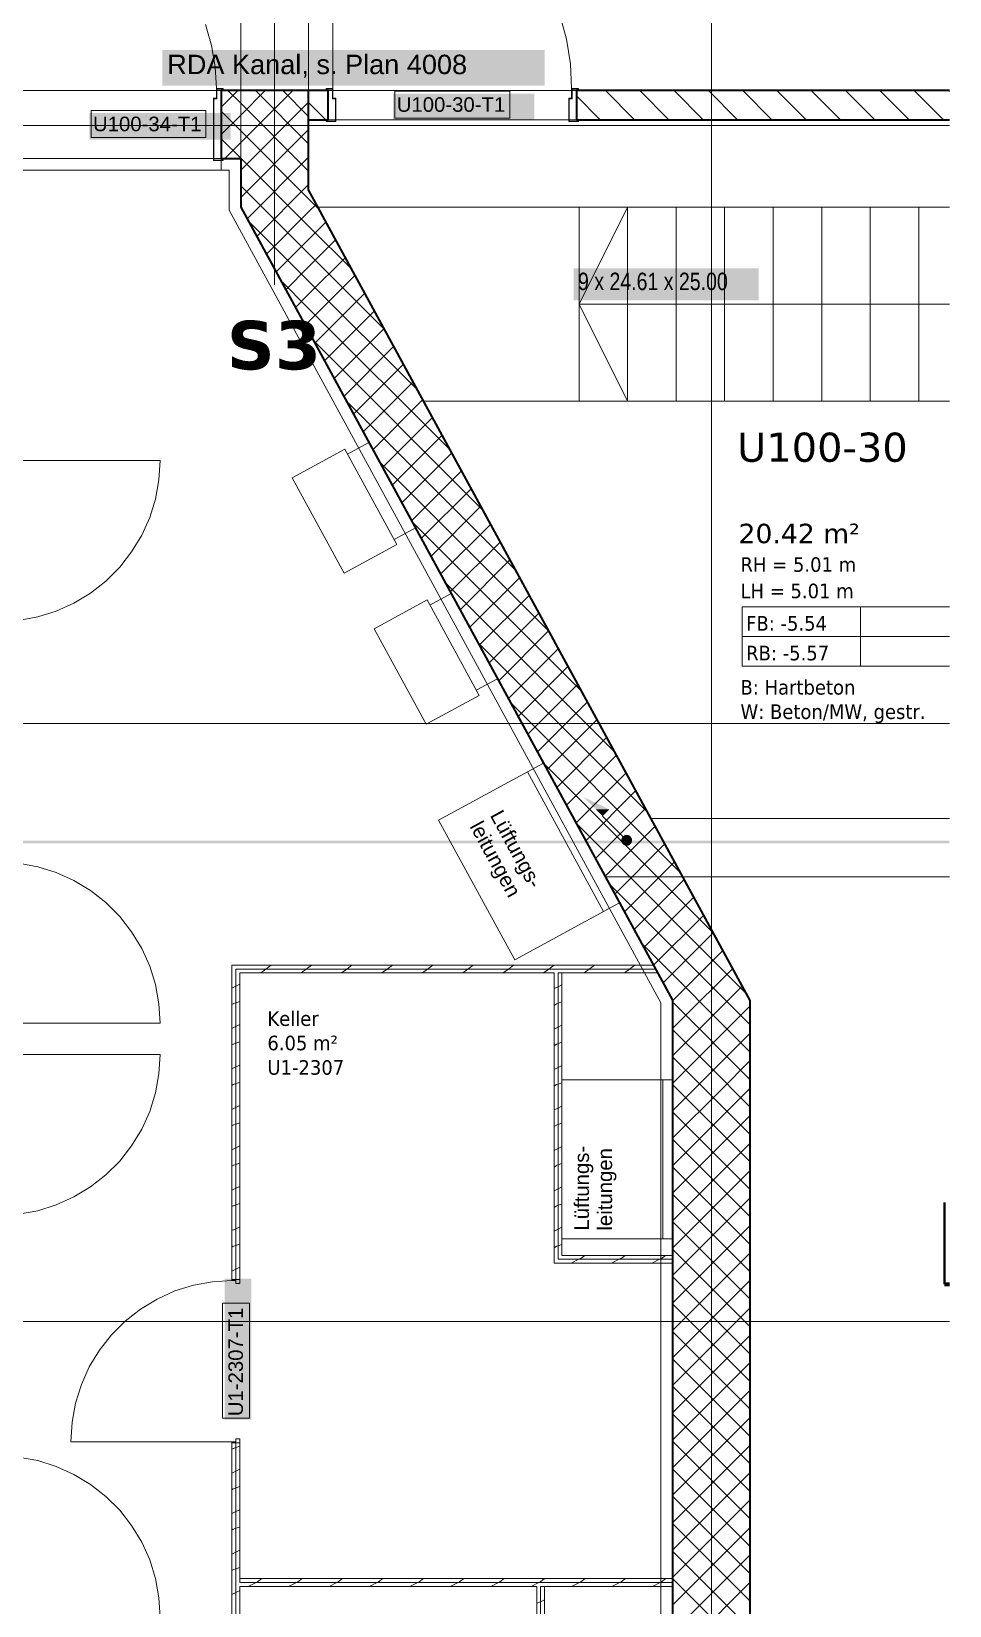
# Model space of a CAD drawing. Extents: x -1067 to 23308, y -6822 to 57810.
# Drawn here: x 104.2 to 198.8, y 23.7 to 185.9 of the extents above; entities that cross this region are included whole.
import ezdxf
from ezdxf.lldxf.tags import DXFTag

# ---------------------------------------------------------------- set-up
doc = ezdxf.new("R2010")
doc.units = 0
doc.layers.get('0').update_dxf_attribs({"lineweight": 13})
for name, color, linetype, lineweight in [('A-____-NOTE-TEXT', 7, 'Continuous', 9), ('A-AREA-____-IDEN', 7, 'Continuous', 5), ('A-DETL-____-HDLN', 7, '_Verdeckte Linien_', 9), ('A-DOOR-____-IDEN', 7, 'Continuous', 5), ('A-DOOR-____-OTLN', 7, 'Continuous', 9), ('A-DOOR-FRAM-MCUT', 7, 'Continuous', 9), ('A-DOOR-OPNG-OTLN', 7, 'Continuous', 9), ('A-FLOR-____-OTLN', 7, 'Continuous', 9), ('A-FLOR-____-OVHD', 7, 'Strichpunkt - Fein', 9), ('A-WALL-____-MCUT', 7, 'Continuous', 35), ('A-WALL-____-PATT', 7, 'Continuous', 35), ('A-WALL-FNSH-MCUT', 7, 'Continuous', 35), ('S-GRID-____-OTLN', 7, 'Continuous', 5), ('S-STRS-____-IDEN', 7, 'Continuous', 9), ('S-STRS-____-OTLN', 7, 'Continuous', 9), ('Text', 7, 'Continuous', 5)]:
    doc.layers.add(name, color=color, linetype=linetype, lineweight=lineweight)
for name, color, linetype, lineweight, true_color in [('A-DETL-____-OTLN', 5, 'Continuous', 9, 0x0000ff), ('EL01_WAN_Leitung_Potentialausgleich', 1, 'fein_strichliert', 13, 0xff0000), ('G-____-____-SYMB', 7, 'Strichpunkt - Weit', 5, 0x008080), ('S-GRID-____-IDEN', 7, 'Continuous', 9, 0x5555aa)]:
    doc.layers.add(name, color=color, linetype=linetype, lineweight=lineweight, true_color=true_color)
doc.styles.get("Standard").update_dxf_attribs({"font": 'arial.ttf'})
tags = doc.linetypes.add('_Rasterlinie_', pattern=[0.375, 0.2, -0.05, 0.075, -0.05]).pattern_tags.tags
tags[10:11] = [DXFTag(74, 4), DXFTag(75, 0), DXFTag(340, '0'), DXFTag(46, 1.0), DXFTag(50, 0.0), DXFTag(44, 0.0), DXFTag(45, 0.0)]
tags[8:9] = [DXFTag(74, 4), DXFTag(75, 0), DXFTag(340, '0'), DXFTag(46, 1.0), DXFTag(50, 0.0), DXFTag(44, 0.0), DXFTag(45, 0.0)]
tags[6:7] = [DXFTag(74, 4), DXFTag(75, 0), DXFTag(340, '0'), DXFTag(46, 1.0), DXFTag(50, 0.0), DXFTag(44, 0.0), DXFTag(45, 0.0)]
tags[4:5] = [DXFTag(74, 4), DXFTag(75, 0), DXFTag(340, '0'), DXFTag(46, 1.0), DXFTag(50, 0.0), DXFTag(44, 0.0), DXFTag(45, 0.0)]
tags = doc.linetypes.add('_Schnittlinie_', pattern=[0.3, 0.15, -0.05, 0.05, -0.05]).pattern_tags.tags
tags[10:11] = [DXFTag(74, 4), DXFTag(75, 0), DXFTag(340, '0'), DXFTag(46, 1.0), DXFTag(50, 0.0), DXFTag(44, 0.0), DXFTag(45, 0.0)]
tags[8:9] = [DXFTag(74, 4), DXFTag(75, 0), DXFTag(340, '0'), DXFTag(46, 1.0), DXFTag(50, 0.0), DXFTag(44, 0.0), DXFTag(45, 0.0)]
tags[6:7] = [DXFTag(74, 4), DXFTag(75, 0), DXFTag(340, '0'), DXFTag(46, 1.0), DXFTag(50, 0.0), DXFTag(44, 0.0), DXFTag(45, 0.0)]
tags[4:5] = [DXFTag(74, 4), DXFTag(75, 0), DXFTag(340, '0'), DXFTag(46, 1.0), DXFTag(50, 0.0), DXFTag(44, 0.0), DXFTag(45, 0.0)]
tags = doc.linetypes.add('_Verdeckte Linien_', pattern=[0.15, 0.1, -0.05]).pattern_tags.tags
tags[6:7] = [DXFTag(74, 4), DXFTag(75, 0), DXFTag(340, '0'), DXFTag(46, 1.0), DXFTag(50, 0.0), DXFTag(44, 0.0), DXFTag(45, 0.0)]
tags[4:5] = [DXFTag(74, 4), DXFTag(75, 0), DXFTag(340, '0'), DXFTag(46, 1.0), DXFTag(50, 0.0), DXFTag(44, 0.0), DXFTag(45, 0.0)]
tags = doc.linetypes.add('fein_strichliert', pattern=[4, 1, -2, 1]).pattern_tags.tags
tags[8:9] = [DXFTag(74, 4), DXFTag(75, 0), DXFTag(340, '0'), DXFTag(46, 0.0), DXFTag(50, 0.0), DXFTag(44, 0.0), DXFTag(45, 0.0)]
tags[6:7] = [DXFTag(74, 4), DXFTag(75, 0), DXFTag(340, '0'), DXFTag(46, 0.0), DXFTag(50, 0.0), DXFTag(44, 0.0), DXFTag(45, 0.0)]
tags[4:5] = [DXFTag(74, 4), DXFTag(75, 0), DXFTag(340, '0'), DXFTag(46, 0.0), DXFTag(50, 0.0), DXFTag(44, 0.0), DXFTag(45, 0.0)]
tags = doc.linetypes.add('Gestrichelt', pattern=[0.1, 0.05, -0.05]).pattern_tags.tags
tags[6:7] = [DXFTag(74, 4), DXFTag(75, 0), DXFTag(340, '0'), DXFTag(46, 1.0), DXFTag(50, 0.0), DXFTag(44, 0.0), DXFTag(45, 0.0)]
tags[4:5] = [DXFTag(74, 4), DXFTag(75, 0), DXFTag(340, '0'), DXFTag(46, 1.0), DXFTag(50, 0.0), DXFTag(44, 0.0), DXFTag(45, 0.0)]
tags = doc.linetypes.add('Grundrissdarstellung Sturz', pattern=[0.25, 0.15, -0.05, 0, -0.05]).pattern_tags.tags
tags[10:11] = [DXFTag(74, 4), DXFTag(75, 0), DXFTag(340, '0'), DXFTag(46, 1.0), DXFTag(50, 0.0), DXFTag(44, 0.0), DXFTag(45, 0.0)]
tags[8:9] = [DXFTag(74, 4), DXFTag(75, 0), DXFTag(340, '0'), DXFTag(46, 1.0), DXFTag(50, 0.0), DXFTag(44, 0.0), DXFTag(45, 0.0)]
tags[6:7] = [DXFTag(74, 4), DXFTag(75, 0), DXFTag(340, '0'), DXFTag(46, 1.0), DXFTag(50, 0.0), DXFTag(44, 0.0), DXFTag(45, 0.0)]
tags[4:5] = [DXFTag(74, 4), DXFTag(75, 0), DXFTag(340, '0'), DXFTag(46, 1.0), DXFTag(50, 0.0), DXFTag(44, 0.0), DXFTag(45, 0.0)]
tags = doc.linetypes.add('Strichpunkt - Fein', pattern=[0.2, 0.1, -0.05, 0, -0.05]).pattern_tags.tags
tags[10:11] = [DXFTag(74, 4), DXFTag(75, 0), DXFTag(340, '0'), DXFTag(46, 1.0), DXFTag(50, 0.0), DXFTag(44, 0.0), DXFTag(45, 0.0)]
tags[8:9] = [DXFTag(74, 4), DXFTag(75, 0), DXFTag(340, '0'), DXFTag(46, 1.0), DXFTag(50, 0.0), DXFTag(44, 0.0), DXFTag(45, 0.0)]
tags[6:7] = [DXFTag(74, 4), DXFTag(75, 0), DXFTag(340, '0'), DXFTag(46, 1.0), DXFTag(50, 0.0), DXFTag(44, 0.0), DXFTag(45, 0.0)]
tags[4:5] = [DXFTag(74, 4), DXFTag(75, 0), DXFTag(340, '0'), DXFTag(46, 1.0), DXFTag(50, 0.0), DXFTag(44, 0.0), DXFTag(45, 0.0)]
tags = doc.linetypes.add('Strichpunkt - Weit', pattern=[0.5, 0.2, -0.15, 0, -0.15]).pattern_tags.tags
tags[10:11] = [DXFTag(74, 4), DXFTag(75, 0), DXFTag(340, '0'), DXFTag(46, 1.0), DXFTag(50, 0.0), DXFTag(44, 0.0), DXFTag(45, 0.0)]
tags[8:9] = [DXFTag(74, 4), DXFTag(75, 0), DXFTag(340, '0'), DXFTag(46, 1.0), DXFTag(50, 0.0), DXFTag(44, 0.0), DXFTag(45, 0.0)]
tags[6:7] = [DXFTag(74, 4), DXFTag(75, 0), DXFTag(340, '0'), DXFTag(46, 1.0), DXFTag(50, 0.0), DXFTag(44, 0.0), DXFTag(45, 0.0)]
tags[4:5] = [DXFTag(74, 4), DXFTag(75, 0), DXFTag(340, '0'), DXFTag(46, 1.0), DXFTag(50, 0.0), DXFTag(44, 0.0), DXFTag(45, 0.0)]

# ---------------------------------------------------------------- blocks, each defined once
blk = doc.blocks.new('Referenz-A0UJ2E68XE', base_point=(-1062.18, -175.86))
at = {"layer": 'A-____-NOTE-TEXT', "color": 7, "linetype": 'Continuous', "lineweight": 5, "ltscale": 0.13, "true_color": 0xffffff}
for points in [[(117.73, 180.3), (157.13, 180.3), (117.73, 183.97)], [(157.13, 180.3), (117.73, 183.97), (157.13, 183.97)]]:
    blk.add_solid(points, dxfattribs=at)
at = {"layer": 'A-AREA-____-IDEN', "color": 0, "linetype": 'Continuous', "ltscale": 0.13}
for p, q in [((177.48, 126.6), (198.84, 126.6)), ((177.48, 120.48), (177.48, 126.6)), ((189.68, 126.6), (189.68, 120.48)), ((177.48, 123.54), (198.84, 123.54)), ((198.84, 120.48), (177.48, 120.48))]:
    blk.add_line(p, q, dxfattribs=at)
at = {"layer": 'A-DETL-____-HDLN', "color": 0, "linetype": '_Verdeckte Linien_', "ltscale": 0.13}
blk.add_line((198.84, 98.78), (163.39, 98.78), dxfattribs=at)
at = {"layer": 'A-DETL-____-OTLN', "color": 0, "linetype": 'Gestrichelt', "ltscale": 0.13}
for p, q in [((136.54, 142.85), (131.09, 139.88)), ((136.54, 142.85), (141.89, 133.01)), ((136.54, 142.85), (141.89, 133.01)), ((136.82, 142.32), (139.02, 143.52)), ((131.09, 139.88), (136.45, 130.05)), ((141.61, 133.54), (143.8, 134.73)), ((141.89, 133.01), (136.45, 130.05)), ((145, 127.3), (139.56, 124.34)), ((145, 127.3), (150.36, 117.47)), ((145, 127.3), (150.36, 117.47)), ((145.29, 126.78), (147.49, 127.97)), ((139.56, 124.34), (144.92, 114.5)), ((150.07, 118), (152.27, 119.19)), ((150.36, 117.47), (144.92, 114.5)), ((157, 110.5), (146.2, 104.61)), ((155.34, 109.59), (163.18, 95.19)), ((146.2, 104.61), (154.05, 90.21)), ((154.05, 90.21), (164.85, 96.1)), ((170.3, 77.88), (158.9, 77.88)), ((169.3, 77.88), (169.3, 61.48)), ((158.9, 61.48), (170.3, 61.48)), ((169.1, 25.68), (169.1, 2.68))]:
    blk.add_line(p, q, dxfattribs=at)
at = {"layer": 'A-DOOR-____-IDEN', "color": 0, "linetype": 'Continuous', "ltscale": 0.13}
for p, q in [((141.68, 179.71), (153.52, 179.71)), ((141.68, 176.93), (141.68, 179.71)), ((153.52, 179.71), (153.52, 176.93)), ((110.38, 177.71), (122.22, 177.71)), ((110.38, 174.93), (110.38, 177.71)), ((122.22, 177.71), (122.22, 174.93)), ((153.52, 176.93), (141.68, 176.93)), ((122.22, 174.93), (110.38, 174.93)), ((123.91, 43.01), (123.91, 54.85)), ((123.91, 54.85), (126.69, 54.85)), ((126.69, 54.85), (126.69, 43.01)), ((126.69, 43.01), (123.91, 43.01))]:
    blk.add_line(p, q, dxfattribs=at)
at = {"layer": 'A-DOOR-____-IDEN', "color": 7, "linetype": 'Continuous', "ltscale": 0.13, "true_color": 0xffffff}
for points in [[(141.51, 176.71), (156.05, 176.71), (141.51, 179.47)], [(156.05, 176.71), (141.51, 179.47), (156.05, 179.47)], [(110.21, 174.71), (124.75, 174.71), (110.21, 177.47)], [(124.75, 174.71), (110.21, 177.47), (124.75, 177.47)], [(124.16, 42.84), (126.91, 42.84), (124.16, 57.37)], [(126.91, 42.84), (124.16, 57.37), (126.91, 57.37)]]:
    blk.add_solid(points, dxfattribs=at)
at = {"layer": 'A-DOOR-____-OTLN', "color": 0, "linetype": 'Grundrissdarstellung Sturz', "ltscale": 0.13}
for p, q in [((125.8, 207.78), (125.8, 179.78)), ((132.8, 207.78), (132.8, 179.78)), ((123.8, 179.78), (102.8, 179.78)), ((160.4, 179.78), (134.8, 179.78)), ((160.4, 176.78), (134.8, 176.78)), ((123.8, 172.78), (102.8, 172.78))]:
    blk.add_line(p, q, dxfattribs=at)
at = {"layer": 'A-DOOR-FRAM-MCUT', "color": 0, "linetype": 'Continuous', "ltscale": 0.13}
for p, q in [((123, 178.98), (123.3, 178.98)), ((123, 172.58), (123, 178.98)), ((123.04, 178.94), (123.04, 172.62)), ((123.34, 178.94), (123.04, 178.94)), ((123.3, 178.98), (123.3, 179.98)), ((123.3, 179.98), (124, 179.98)), ((123.34, 179.94), (123.34, 178.94)), ((123.96, 179.94), (123.34, 179.94)), ((123.96, 179.78), (123.96, 179.94)), ((124, 179.78), (123.96, 179.78)), ((124, 179.98), (124, 179.78)), ((134.6, 179.78), (134.6, 179.98)), ((134.6, 179.98), (135.3, 179.98)), ((134.64, 179.78), (134.6, 179.78)), ((134.64, 179.94), (134.64, 179.78)), ((135.26, 179.94), (134.64, 179.94)), ((135.26, 178.94), (135.26, 179.94)), ((135.56, 178.94), (135.26, 178.94)), ((135.3, 179.98), (135.3, 178.98)), ((135.3, 178.98), (135.6, 178.98)), ((135.56, 176.62), (135.56, 178.94)), ((135.6, 178.98), (135.6, 176.58)), ((159.6, 178.98), (159.9, 178.98)), ((159.6, 176.58), (159.6, 178.98)), ((159.64, 178.94), (159.64, 176.62)), ((159.94, 178.94), (159.64, 178.94)), ((159.9, 178.98), (159.9, 179.98)), ((159.9, 179.98), (160.6, 179.98)), ((159.94, 179.94), (159.94, 178.94)), ((160.56, 179.94), (159.94, 179.94)), ((160.56, 179.78), (160.56, 179.94)), ((160.6, 179.78), (160.56, 179.78)), ((160.6, 179.98), (160.6, 179.78)), ((134.6, 176.78), (134.64, 176.78)), ((134.6, 176.58), (134.6, 176.78)), ((134.64, 176.78), (134.64, 176.62)), ((160.56, 176.78), (160.6, 176.78)), ((160.56, 176.62), (160.56, 176.78)), ((160.6, 176.78), (160.6, 176.58)), ((135.6, 176.58), (134.6, 176.58)), ((134.64, 176.62), (135.56, 176.62)), ((160.6, 176.58), (159.6, 176.58)), ((159.64, 176.62), (160.56, 176.62)), ((124, 172.58), (123, 172.58)), ((123.04, 172.62), (123.96, 172.62)), ((123.96, 172.78), (124, 172.78)), ((123.96, 172.62), (123.96, 172.78)), ((124, 172.78), (124, 172.58)), ((124.9, 57.28), (125.7, 57.28)), ((124.9, 57.18), (124.9, 57.28)), ((125.3, 57.18), (124.9, 57.18)), ((125.3, 56.88), (125.3, 57.18)), ((125.7, 56.88), (125.3, 56.88)), ((125.7, 57.28), (125.7, 56.88)), ((124.9, 40.58), (125.3, 40.58)), ((124.9, 40.48), (124.9, 40.58)), ((125.3, 40.88), (125.7, 40.88)), ((125.3, 40.58), (125.3, 40.88)), ((125.7, 40.88), (125.7, 40.48)), ((125.7, 40.48), (124.9, 40.48))]:
    blk.add_line(p, q, dxfattribs=at)
at = {"layer": 'A-DOOR-OPNG-OTLN', "color": 0, "linetype": 'Continuous', "ltscale": 0.13}
for p, q in [((135.3, 179.98), (135.3, 204.58)), ((122.8, 184.43), (122.18, 186.58)), ((159.37, 185.09), (158.7, 187.58)), ((159.77, 182.55), (159.37, 185.09)), ((123.18, 182.22), (122.8, 184.43)), ((123.3, 179.98), (123.18, 182.22)), ((159.9, 179.98), (159.77, 182.55)), ((100.9, 141.68), (117.5, 141.68)), ((117.38, 139.67), (117.5, 141.68)), ((117.02, 137.7), (117.38, 139.67)), ((116.42, 135.79), (117.02, 137.7)), ((115.6, 133.96), (116.42, 135.79)), ((114.56, 132.25), (115.6, 133.96)), ((113.33, 130.67), (114.56, 132.25)), ((111.91, 129.25), (113.33, 130.67)), ((110.33, 128.01), (111.91, 129.25)), ((106.79, 126.15), (108.62, 126.98)), ((108.62, 126.98), (110.33, 128.01)), ((102.9, 125.2), (104.88, 125.56)), ((104.88, 125.56), (106.79, 126.15)), ((104.88, 99.81), (102.9, 100.17)), ((106.79, 99.22), (104.88, 99.81)), ((108.62, 98.39), (106.79, 99.22)), ((110.33, 97.36), (108.62, 98.39)), ((111.91, 96.12), (110.33, 97.36)), ((113.33, 94.7), (111.91, 96.12)), ((114.56, 93.12), (113.33, 94.7)), ((115.6, 91.41), (114.56, 93.12)), ((116.42, 89.58), (115.6, 91.41)), ((117.02, 87.67), (116.42, 89.58)), ((117.38, 85.69), (117.02, 87.67)), ((117.5, 83.69), (117.38, 85.69)), ((100.9, 83.69), (117.5, 83.69)), ((100.9, 80.49), (117.5, 80.49)), ((117.38, 78.49), (117.5, 80.49)), ((117.02, 76.52), (117.38, 78.49)), ((116.42, 74.61), (117.02, 76.52)), ((115.6, 72.78), (116.42, 74.61)), ((114.56, 71.06), (115.6, 72.78)), ((113.33, 69.49), (114.56, 71.06)), ((111.91, 68.07), (113.33, 69.49)), ((108.62, 65.8), (110.33, 66.83)), ((110.33, 66.83), (111.91, 68.07)), ((104.88, 64.38), (106.79, 64.97)), ((106.79, 64.97), (108.62, 65.8)), ((102.9, 64.01), (104.88, 64.38)), ((122.9, 57.06), (120.93, 56.7)), ((124.9, 57.18), (122.9, 57.06)), ((117.19, 55.28), (115.47, 54.25)), ((119.02, 56.11), (117.19, 55.28)), ((120.93, 56.7), (119.02, 56.11)), ((115.47, 54.25), (113.9, 53.01)), ((113.9, 53.01), (112.48, 51.59)), ((112.48, 51.59), (111.24, 50.01)), ((111.24, 50.01), (110.2, 48.3)), ((110.2, 48.3), (109.38, 46.47)), ((109.38, 46.47), (108.79, 44.56)), ((108.79, 44.56), (108.42, 42.59)), ((108.42, 42.59), (108.3, 40.58)), ((124.9, 40.58), (108.3, 40.58)), ((104.88, 38.63), (102.9, 38.99)), ((106.79, 38.03), (104.88, 38.63)), ((108.62, 37.21), (106.79, 38.03)), ((110.33, 36.17), (108.62, 37.21)), ((111.91, 34.94), (110.33, 36.17)), ((113.33, 33.52), (111.91, 34.94)), ((114.56, 31.94), (113.33, 33.52)), ((115.6, 30.23), (114.56, 31.94)), ((116.42, 28.4), (115.6, 30.23)), ((117.02, 26.48), (116.42, 28.4)), ((117.38, 24.51), (117.02, 26.48)), ((117.5, 22.51), (117.38, 24.51))]:
    blk.add_line(p, q, dxfattribs=at)
at = {"layer": 'A-FLOR-____-OTLN', "color": 0, "linetype": 'Continuous', "ltscale": 0.13}
for p, q in [((103.3, 179.78), (123.3, 179.78)), ((123.34, 179.78), (123.8, 179.78)), ((134.8, 179.78), (135.26, 179.78)), ((135.3, 179.78), (159.9, 179.78)), ((159.94, 179.78), (160.4, 179.78)), ((135.56, 176.78), (134.8, 176.78)), ((159.6, 176.78), (135.6, 176.78)), ((160.4, 176.78), (159.64, 176.78)), ((123, 172.78), (103.6, 172.78)), ((123.8, 172.78), (123.04, 172.78)), ((133.77, 167.78), (198.84, 167.78)), ((198.84, 104.78), (168.09, 104.78))]:
    blk.add_line(p, q, dxfattribs=at)
at = {"layer": 'A-FLOR-____-OVHD', "color": 0, "linetype": 'Strichpunkt - Fein', "ltscale": 0.13}
for p, q in [((123.8, 171.58), (123.8, 172.78)), ((42.2, 171.58), (124.6, 171.58)), ((124.6, 171.58), (124.6, 167.47)), ((124.6, 167.47), (169.1, 85.78)), ((169.1, 85.78), (169.1, -172.39))]:
    blk.add_line(p, q, dxfattribs=at)
at = {"layer": 'A-WALL-____-MCUT', "color": 0, "linetype": 'Continuous', "ltscale": 0.35}
for p, q in [((123.8, 179.78), (123.8, 172.78)), ((134.8, 179.78), (123.8, 179.78)), ((132.8, 169.56), (132.8, 179.78)), ((134.8, 176.78), (134.8, 179.78)), ((198.84, 179.78), (160.4, 179.78)), ((160.4, 179.78), (160.4, 176.78)), ((132.8, 176.78), (134.8, 176.78)), ((160.4, 176.78), (198.84, 176.78)), ((123.8, 172.78), (125.8, 172.78)), ((125.8, 172.78), (125.8, 167.78)), ((178.3, 86.03), (132.8, 169.56)), ((125.8, 167.78), (170.3, 86.08)), ((170.3, 86.08), (170.3, 26.08)), ((178.3, -172.39), (178.3, 86.03)), ((170.3, 26.08), (170.3, -48.33))]:
    blk.add_line(p, q, dxfattribs=at)
at = {"layer": 'A-WALL-____-MCUT', "color": 0, "linetype": 'Continuous', "lineweight": 9, "ltscale": 0.13}
for p, q in [((125.8, 172.78), (125.8, 179.78)), ((125.3, 57.28), (125.3, 89.28)), ((168.56, 89.28), (125.3, 89.28)), ((158.9, 88.88), (158.5, 88.88)), ((158.5, 88.88), (158.5, 59.38)), ((170.3, 59.38), (158.5, 59.38)), ((125.3, -5.13), (125.3, 40.48)), ((125.7, 26.48), (125.7, 26.08)), ((170.3, 26.08), (125.7, 26.08)), ((157.1, 25.68), (156.7, 25.68)), ((156.7, 25.68), (156.7, 1.33))]:
    blk.add_line(p, q, dxfattribs=at)
at = {"layer": 'A-WALL-____-PATT', "color": 0, "linetype": 'Continuous', "lineweight": 9, "ltscale": 0.13}
for p, q in [((123.8, 178.07), (125.51, 179.78)), ((125.8, 178.47), (124.49, 179.78)), ((125.8, 177.24), (128.33, 179.78)), ((125.8, 174.42), (131.16, 179.78)), ((125.8, 171.59), (132.8, 178.59)), ((132.8, 171.47), (125.8, 178.47)), ((132.8, 174.3), (127.32, 179.78)), ((132.8, 177.12), (130.15, 179.78)), ((132.8, 178.54), (134.57, 176.78)), ((160.4, 179.22), (162.85, 176.78)), ((163.39, 179.78), (166.39, 176.78)), ((166.92, 179.78), (169.92, 176.78)), ((170.46, 179.78), (173.46, 176.78)), ((173.99, 179.78), (176.99, 176.78)), ((177.53, 179.78), (180.53, 176.78)), ((181.06, 179.78), (184.06, 176.78)), ((184.6, 179.78), (187.6, 176.78)), ((188.13, 179.78), (191.13, 176.78)), ((191.67, 179.78), (194.67, 176.78)), ((195.21, 179.78), (198.21, 176.78)), ((198.74, 179.78), (198.84, 179.67)), ((125.8, 175.64), (123.8, 177.64)), ((123.8, 175.24), (125.8, 177.24)), ((125.8, 168.76), (132.8, 175.76)), ((132.8, 168.64), (125.8, 175.64)), ((125.8, 172.81), (123.8, 174.81)), ((124.16, 172.78), (125.8, 174.42)), ((132.8, 165.81), (125.8, 172.81)), ((126.45, 166.58), (132.8, 172.93)), ((132.8, 162.98), (125.8, 169.98)), ((127.45, 164.75), (132.8, 170.1)), ((128.45, 162.92), (132.8, 167.27)), ((133.9, 167.54), (132.8, 168.64)), ((132.8, 167.27), (133.61, 168.08)), ((132.8, 160.15), (126.55, 166.41)), ((132.8, 164.45), (134.61, 166.25)), ((137.29, 161.33), (132.8, 165.81)), ((129.45, 161.09), (132.8, 164.45)), ((132.8, 161.62), (135.6, 164.42)), ((140.67, 155.11), (132.8, 162.98)), ((132.8, 158.79), (136.6, 162.59)), ((130.44, 159.26), (132.8, 161.62)), ((132.8, 155.96), (137.6, 160.76)), ((132.8, 157.33), (129.93, 160.2)), ((144.06, 148.9), (132.8, 160.15)), ((133.44, 153.76), (138.6, 158.92)), ((131.44, 157.43), (132.8, 158.79)), ((147.44, 142.69), (132.8, 157.33)), ((132.44, 155.6), (132.8, 155.96)), ((134.43, 151.93), (139.59, 157.09)), ((135.43, 150.1), (140.59, 155.26)), ((150.82, 136.48), (133.32, 153.98)), ((136.43, 148.27), (141.59, 153.43)), ((137.43, 146.44), (142.59, 151.6)), ((138.42, 144.61), (143.58, 149.77)), ((154.21, 130.26), (136.7, 147.77)), ((139.42, 142.78), (144.58, 147.94)), ((140.42, 140.95), (145.58, 146.11)), ((141.41, 139.12), (146.57, 144.28)), ((157.59, 124.05), (140.08, 141.56)), ((142.41, 137.29), (147.57, 142.45)), ((143.41, 135.45), (148.57, 140.61)), ((144.41, 133.62), (149.57, 138.78)), ((145.4, 131.79), (150.56, 136.95)), ((160.98, 117.84), (143.47, 135.35)), ((146.4, 129.96), (151.56, 135.12)), ((147.4, 128.13), (152.56, 133.29)), ((148.4, 126.3), (153.56, 131.46)), ((164.36, 111.63), (146.85, 129.13)), ((149.39, 124.47), (154.55, 129.63)), ((150.39, 122.64), (155.55, 127.8)), ((151.39, 120.81), (156.55, 125.97)), ((152.39, 118.98), (157.55, 124.14)), ((167.75, 105.41), (150.24, 122.92)), ((153.38, 117.14), (158.54, 122.3)), ((154.38, 115.31), (159.54, 120.47)), ((155.38, 113.48), (160.54, 118.64)), ((156.38, 111.65), (161.54, 116.81)), ((171.13, 99.2), (153.62, 116.71)), ((157.37, 109.82), (162.53, 114.98)), ((158.37, 107.99), (163.53, 113.15)), ((174.51, 92.99), (157.01, 110.5)), ((159.37, 106.16), (164.53, 111.32)), ((160.37, 104.33), (165.53, 109.49)), ((161.36, 102.5), (166.52, 107.66)), ((162.36, 100.67), (167.52, 105.83)), ((177.9, 86.77), (160.39, 104.28)), ((163.36, 98.83), (168.52, 103.99)), ((164.36, 97), (169.52, 102.16)), ((165.35, 95.17), (170.51, 100.33)), ((178.3, 83.54), (163.77, 98.07)), ((166.35, 93.34), (171.51, 98.5)), ((167.35, 91.51), (172.51, 96.67)), ((168.34, 89.68), (173.51, 94.84)), ((169.34, 87.85), (174.5, 93.01)), ((178.3, 80.71), (167.16, 91.86)), ((170.34, 86.02), (175.5, 91.18)), ((128.4, 89.28), (127.87, 88.88)), ((128.93, 89.68), (128.4, 89.28)), ((132.56, 89.28), (132.03, 88.88)), ((133.1, 89.68), (132.56, 89.28)), ((136.73, 89.28), (136.2, 88.88)), ((137.26, 89.68), (136.73, 89.28)), ((140.89, 89.28), (140.36, 88.88)), ((141.43, 89.68), (140.89, 89.28)), ((145.06, 89.28), (144.53, 88.88)), ((145.59, 89.68), (145.06, 89.28)), ((149.22, 89.28), (148.69, 88.88)), ((149.76, 89.68), (149.22, 89.28)), ((153.39, 89.28), (152.86, 88.88)), ((153.92, 89.68), (153.39, 89.28)), ((157.55, 89.28), (157.02, 88.88)), ((158.09, 89.68), (157.55, 89.28)), ((161.72, 89.28), (161.19, 88.88)), ((162.25, 89.68), (161.72, 89.28)), ((165.88, 89.28), (165.35, 88.88)), ((166.42, 89.68), (165.88, 89.28)), ((171.34, 84.19), (176.5, 89.35)), ((125.7, 87.72), (125.3, 87.52)), ((158.9, 87.66), (158.5, 87.46)), ((125.3, 87.52), (124.9, 87.32)), ((158.5, 87.46), (158.1, 87.26)), ((170.3, 85.98), (170.34, 86.02)), ((172.33, 82.36), (177.49, 87.52)), ((125.01, 85.7), (124.9, 85.62)), ((125.3, 85.8), (125.05, 85.72)), ((125.7, 85.93), (125.3, 85.8)), ((158.34, 85.7), (158.1, 85.53)), ((158.5, 85.76), (158.37, 85.72)), ((158.9, 85.89), (158.5, 85.76)), ((170.54, 85.65), (170.3, 85.88)), ((178.3, 77.88), (170.54, 85.65)), ((173.33, 80.52), (178.3, 85.5)), ((125.3, 83.35), (124.9, 83.15)), ((125.7, 83.55), (125.3, 83.35)), ((158.5, 83.29), (158.1, 83.09)), ((158.9, 83.49), (158.5, 83.29)), ((170.3, 83.15), (171.34, 84.19)), ((173.93, 79.43), (170.3, 83.06)), ((125.01, 81.54), (124.9, 81.46)), ((125.3, 81.63), (125.05, 81.55)), ((125.7, 81.77), (125.3, 81.63)), ((158.34, 81.54), (158.1, 81.37)), ((158.5, 81.6), (158.37, 81.55)), ((158.9, 81.73), (158.5, 81.6)), ((170.3, 80.32), (172.33, 82.36)), ((174.33, 78.69), (178.3, 82.67)), ((170.3, 77.5), (173.33, 80.52)), ((177.31, 73.22), (170.3, 80.23)), ((175.33, 76.86), (178.3, 79.84)), ((125.3, 79.19), (124.9, 78.99)), ((125.7, 79.39), (125.3, 79.19)), ((158.5, 79.13), (158.1, 78.93)), ((158.9, 79.33), (158.5, 79.13)), ((170.3, 74.67), (174.33, 78.69)), ((178.3, 75.06), (173.93, 79.43)), ((125.01, 77.37), (124.9, 77.29)), ((125.3, 77.47), (125.05, 77.39)), ((125.7, 77.6), (125.3, 77.47)), ((158.34, 77.38), (158.1, 77.2)), ((158.5, 77.43), (158.37, 77.39)), ((158.9, 77.56), (158.5, 77.43)), ((178.3, 69.4), (170.3, 77.4)), ((170.3, 71.84), (175.33, 76.86)), ((176.32, 75.03), (178.3, 77.01)), ((125.3, 75.02), (124.9, 74.82)), ((125.7, 75.22), (125.3, 75.02)), ((158.5, 74.96), (158.1, 74.76)), ((158.9, 75.16), (158.5, 74.96)), ((170.3, 69.01), (176.32, 75.03)), ((125.01, 73.21), (124.9, 73.13)), ((125.3, 73.31), (125.05, 73.22)), ((125.7, 73.44), (125.3, 73.31)), ((158.34, 73.21), (158.1, 73.04)), ((158.5, 73.27), (158.37, 73.22)), ((158.9, 73.4), (158.5, 73.27)), ((178.3, 66.57), (170.3, 74.57)), ((170.3, 66.18), (177.32, 73.2)), ((178.3, 72.23), (177.31, 73.22)), ((177.32, 73.2), (178.3, 74.18)), ((178.3, 63.74), (170.3, 71.74)), ((170.3, 63.35), (178.3, 71.35)), ((125.3, 70.86), (124.9, 70.66)), ((125.7, 71.06), (125.3, 70.86)), ((158.5, 70.8), (158.1, 70.6)), ((158.9, 71), (158.5, 70.8)), ((125.01, 69.04), (124.9, 68.96)), ((125.3, 69.14), (125.05, 69.06)), ((125.7, 69.27), (125.3, 69.14)), ((158.34, 69.05), (158.1, 68.87)), ((158.5, 69.1), (158.37, 69.06)), ((158.9, 69.23), (158.5, 69.1)), ((178.3, 60.91), (170.3, 68.91)), ((170.3, 60.52), (178.3, 68.52)), ((125.3, 66.69), (124.9, 66.49)), ((125.7, 66.89), (125.3, 66.69)), ((158.5, 66.64), (158.1, 66.44)), ((158.9, 66.84), (158.5, 66.64)), ((125.02, 64.88), (124.9, 64.8)), ((125.3, 64.98), (125.05, 64.89)), ((125.7, 65.11), (125.3, 64.98)), ((158.34, 64.88), (158.1, 64.71)), ((158.5, 64.94), (158.37, 64.89)), ((158.9, 65.07), (158.5, 64.94)), ((178.3, 58.09), (170.3, 66.09)), ((170.3, 57.7), (178.3, 65.7)), ((178.3, 55.26), (170.3, 63.26)), ((125.3, 62.53), (124.9, 62.33)), ((125.7, 62.73), (125.3, 62.53)), ((158.5, 62.47), (158.1, 62.27)), ((158.9, 62.67), (158.5, 62.47)), ((170.3, 54.87), (178.3, 62.87)), ((125.02, 60.72), (124.9, 60.63)), ((125.3, 60.81), (125.05, 60.73)), ((125.7, 60.94), (125.3, 60.81)), ((158.34, 60.72), (158.1, 60.54)), ((158.5, 60.77), (158.37, 60.73)), ((158.9, 60.91), (158.5, 60.77)), ((178.3, 52.43), (170.3, 60.43)), ((170.3, 52.04), (178.3, 60.04)), ((125.7, 58.56), (125.3, 58.36)), ((160.64, 59.38), (159.84, 58.98)), ((160.91, 59.51), (160.64, 59.38)), ((161.25, 59.78), (160.84, 59.47)), ((164.81, 59.38), (164.01, 58.98)), ((165.08, 59.51), (164.81, 59.38)), ((165.41, 59.78), (165, 59.47)), ((168.97, 59.38), (168.17, 58.98)), ((169.24, 59.51), (168.97, 59.38)), ((169.58, 59.78), (169.17, 59.47)), ((125.3, 58.36), (124.9, 58.16)), ((178.3, 49.6), (170.3, 57.6)), ((170.3, 49.21), (178.3, 57.21)), ((178.3, 46.77), (170.3, 54.77)), ((170.3, 46.38), (178.3, 54.38)), ((178.3, 43.94), (170.3, 51.94)), ((170.3, 43.55), (178.3, 51.55)), ((178.3, 41.11), (170.3, 49.11)), ((170.3, 40.73), (178.3, 48.73)), ((178.3, 38.29), (170.3, 46.29)), ((170.3, 37.9), (178.3, 45.9)), ((178.3, 35.46), (170.3, 43.46)), ((170.3, 35.07), (178.3, 43.07)), ((178.3, 32.63), (170.3, 40.63)), ((125.02, 39.89), (124.9, 39.81)), ((125.3, 39.99), (125.05, 39.9)), ((125.7, 40.12), (125.3, 39.99)), ((170.3, 32.24), (178.3, 40.24)), ((125.3, 37.54), (124.9, 37.34)), ((125.7, 37.74), (125.3, 37.54)), ((178.3, 29.8), (170.3, 37.8)), ((170.3, 29.41), (178.3, 37.41)), ((125.02, 35.73), (124.9, 35.64)), ((125.3, 35.82), (125.05, 35.74)), ((125.7, 35.96), (125.3, 35.82)), ((178.3, 26.97), (170.3, 34.97)), ((170.3, 26.58), (178.3, 34.58)), ((125.3, 33.38), (124.9, 33.18)), ((125.7, 33.58), (125.3, 33.38)), ((125.02, 31.56), (124.9, 31.48)), ((125.3, 31.66), (125.06, 31.58)), ((125.7, 31.79), (125.3, 31.66)), ((178.3, 24.14), (170.3, 32.14)), ((170.3, 23.75), (178.3, 31.75)), ((125.3, 29.21), (124.9, 29.01)), ((125.7, 29.41), (125.3, 29.21)), ((178.3, 21.32), (170.3, 29.32)), ((125.7, 27.63), (125.3, 27.49)), ((170.3, 20.93), (178.3, 28.93)), ((125.02, 27.4), (124.9, 27.31)), ((125.3, 27.49), (125.06, 27.41)), ((127.38, 26.08), (126.58, 25.68)), ((127.59, 26.19), (127.38, 26.08)), ((127.97, 26.48), (127.52, 26.15)), ((131.54, 26.08), (130.74, 25.68)), ((131.76, 26.19), (131.54, 26.08)), ((132.13, 26.48), (131.68, 26.15)), ((135.71, 26.08), (134.91, 25.68)), ((135.92, 26.19), (135.71, 26.08)), ((136.3, 26.48), (135.85, 26.15)), ((139.87, 26.08), (139.07, 25.68)), ((140.09, 26.19), (139.87, 26.08)), ((140.46, 26.48), (140.01, 26.15)), ((144.04, 26.08), (143.24, 25.68)), ((144.25, 26.19), (144.04, 26.08)), ((144.63, 26.48), (144.18, 26.15)), ((148.2, 26.08), (147.4, 25.68)), ((148.42, 26.19), (148.2, 26.08)), ((148.79, 26.48), (148.35, 26.15)), ((152.37, 26.08), (151.57, 25.68)), ((152.58, 26.19), (152.37, 26.08)), ((152.96, 26.48), (152.51, 26.15)), ((156.53, 26.08), (155.73, 25.68)), ((156.75, 26.19), (156.53, 26.08)), ((157.12, 26.48), (156.68, 26.15)), ((160.7, 26.08), (159.9, 25.68)), ((160.91, 26.19), (160.7, 26.08)), ((161.29, 26.48), (160.84, 26.15)), ((164.86, 26.08), (164.06, 25.68)), ((165.08, 26.19), (164.86, 26.08)), ((165.45, 26.48), (165.01, 26.15)), ((169.03, 26.08), (168.23, 25.68)), ((169.24, 26.19), (169.03, 26.08)), ((169.62, 26.48), (169.17, 26.15)), ((178.3, 18.49), (170.3, 26.49)), ((170.3, 18.1), (178.3, 26.1)), ((125.3, 25.05), (124.9, 24.85)), ((125.7, 25.25), (125.3, 25.05)), ((156.7, 24.08), (156.3, 23.94)), ((156.71, 24.08), (156.7, 24.08)), ((157.1, 24.29), (156.75, 24.11))]:
    blk.add_line(p, q, dxfattribs=at)
at = {"layer": 'A-WALL-FNSH-MCUT', "color": 0, "linetype": 'Continuous', "lineweight": 9, "ltscale": 0.13}
for p, q in [((124.9, 89.68), (124.9, 57.28)), ((168.34, 89.68), (124.9, 89.68)), ((125.7, 57.28), (125.7, 88.88)), ((125.7, 88.88), (158.1, 88.88)), ((158.1, 88.88), (158.1, 58.98)), ((158.9, 88.88), (168.78, 88.88)), ((158.9, 59.78), (158.9, 88.88)), ((158.1, 58.98), (170.3, 58.98)), ((170.3, 59.78), (158.9, 59.78)), ((124.9, 57.28), (125.7, 57.28)), ((124.9, 40.48), (124.9, -5.13)), ((125.7, 40.48), (124.9, 40.48)), ((125.7, 26.48), (125.7, 40.48)), ((170.3, 26.48), (125.7, 26.48)), ((125.7, -5.13), (125.7, 25.68)), ((125.7, 25.68), (156.3, 25.68)), ((156.3, 25.68), (156.3, 0.93)), ((157.1, 25.68), (170.3, 25.68)), ((157.1, 1.73), (157.1, 25.68))]:
    blk.add_line(p, q, dxfattribs=at)
at = {"layer": 'G-____-____-SYMB', "color": 0, "linetype": 'Continuous', "lineweight": 40, "ltscale": 0.4}
blk.add_line((198.31, 65.24), (198.31, 56.82), dxfattribs=at)
at = {"layer": 'G-____-____-SYMB', "color": 0, "linetype": '_Schnittlinie_', "lineweight": 70, "ltscale": 0.7}
blk.add_line((198.31, 56.82), (198.84, 56.82), dxfattribs=at)
at = {"layer": 'S-GRID-____-OTLN', "color": 0, "linetype": '_Rasterlinie_', "ltscale": 0.13}
for p, q in [((129.3, 560.56), (129.3, 159.77)), ((174.3, -172.39), (174.3, 546.38)), ((-101.1, 176.18), (198.84, 176.18)), ((-117.1, 114.58), (198.84, 114.58)), ((-117.1, 52.98), (198.84, 52.98))]:
    blk.add_line(p, q, dxfattribs=at)
at = {"layer": 'S-STRS-____-IDEN', "color": 7, "linetype": 'Continuous', "lineweight": 5, "ltscale": 0.13, "true_color": 0xffffff}
for points in [[(179.16, 158.16), (160.11, 158.16), (179.16, 161.47)], [(160.11, 158.16), (179.16, 161.47), (160.11, 161.47)], [(179.16, 161.47), (160.11, 161.47), (160.11, 161.47)], [(179.16, 158.16), (179.16, 158.16), (160.11, 158.16)]]:
    blk.add_solid(points, dxfattribs=at)
at = {"layer": 'S-STRS-____-OTLN', "color": 0, "linetype": 'Continuous', "ltscale": 0.13}
for p, q in [((160.67, 167.78), (133.77, 167.78)), ((160.67, 147.78), (160.67, 167.78)), ((160.67, 157.78), (165.67, 167.78)), ((165.67, 147.78), (165.67, 167.78)), ((170.67, 147.78), (170.67, 167.78)), ((175.67, 147.78), (175.67, 167.78)), ((180.67, 147.78), (180.67, 167.78)), ((185.67, 147.78), (185.67, 167.78)), ((190.67, 147.78), (190.67, 167.78)), ((195.67, 147.78), (195.67, 167.78)), ((165.67, 157.78), (160.67, 157.78)), ((160.67, 157.78), (165.67, 147.78)), ((170.67, 157.78), (165.67, 157.78)), ((175.67, 157.78), (170.67, 157.78)), ((180.67, 157.78), (175.67, 157.78)), ((185.67, 157.78), (180.67, 157.78)), ((190.67, 157.78), (185.67, 157.78)), ((195.67, 157.78), (190.67, 157.78)), ((198.84, 157.78), (195.67, 157.78)), ((144.67, 147.78), (160.67, 147.78)), ((165.67, 147.78), (160.67, 147.78)), ((170.67, 147.78), (165.67, 147.78)), ((175.67, 147.78), (170.67, 147.78)), ((180.67, 147.78), (175.67, 147.78)), ((185.67, 147.78), (180.67, 147.78)), ((190.67, 147.78), (185.67, 147.78)), ((195.67, 147.78), (190.67, 147.78)), ((198.84, 147.78), (195.67, 147.78))]:
    blk.add_line(p, q, dxfattribs=at)
at = {"layer": 'S-STRS-____-OTLN', "color": 0, "linetype": '_Verdeckte Linien_', "ltscale": 0.13}
for p, q in [((160.67, 147.78), (160.67, 167.78)), ((165.67, 147.78), (165.67, 167.78)), ((170.67, 147.78), (170.67, 167.78)), ((175.67, 147.78), (175.67, 167.78)), ((180.67, 147.78), (180.67, 167.78)), ((185.67, 147.78), (185.67, 167.78)), ((190.67, 147.78), (190.67, 167.78)), ((195.67, 147.78), (195.67, 167.78))]:
    blk.add_line(p, q, dxfattribs=at)
at = {"layer": 'A-____-NOTE-TEXT', "color": 0, "linetype": 'Continuous', "lineweight": 5, "ltscale": 0.13, "insert": (118.23, 183.47), "char_height": 2, "attachment_point": 1}
blk.add_mtext('{\\fArial;RDA Kanal, s. Plan 4008}', dxfattribs=at)
at = {"layer": 'A-AREA-____-IDEN', "color": 0, "linetype": 'Continuous', "ltscale": 0.13, "attachment_point": 1}
for s, insert, char_height in [('{\\fVerdana;U100-30}', (176.95, 144.54), 3), ('{\\fVerdana;20.42 m²}', (177.1, 135.15), 2), ('{\\W0.9;\\fVerdana;RH = 5.01 m}', (177.3, 131.7), 1.5), ('{\\W0.9;\\fVerdana;LH = 5.01 m}', (177.3, 128.98), 1.5), ('{\\W0.9;\\fVerdana;FB: -5.54}', (177.88, 125.64), 1.5), ('{\\W0.9;\\fVerdana;RB: -5.57}', (177.88, 122.58), 1.5), ('{\\W0.9;\\fVerdana;B: Hartbeton}', (177.3, 119.05), 1.5), ('{\\W0.9;\\fVerdana;W: Beton/MW, gestr.}', (177.3, 116.54), 1.5), ('{\\W0.9;\\fVerdana;Keller}', (128.55, 84.92), 1.5), ('{\\W0.9;\\fVerdana;6.05 m²}', (128.55, 82.41), 1.5), ('{\\W0.9;\\fVerdana;U1-2307}', (128.55, 79.89), 1.5)]:
    blk.add_mtext(s, dxfattribs=dict(at, insert=insert, char_height=char_height))
at = {"layer": 'A-DOOR-____-IDEN', "color": 0, "linetype": 'Continuous', "ltscale": 0.13, "char_height": 1.5, "attachment_point": 1}
for s, insert in [('{\\fArial;U100-30-T1}', (141.88, 179.09)), ('{\\fArial;U100-34-T1}', (110.58, 177.09))]:
    blk.add_mtext(s, dxfattribs=dict(at, insert=insert))
at = {"layer": 'A-DOOR-____-IDEN', "color": 0, "linetype": 'Continuous', "ltscale": 0.13, "insert": (124.53, 43.21), "char_height": 1.5, "attachment_point": 1, "rotation": 90}
blk.add_mtext('{\\fArial;U1-2307-T1}', dxfattribs=at)
at = {"layer": 'S-GRID-____-IDEN', "color": 0, "linetype": 'Continuous', "lineweight": 5, "ltscale": 0.13, "insert": (124.37, 156.06), "char_height": 5, "attachment_point": 1}
blk.add_mtext('{\\fVerdana|b1|i0;S3}', dxfattribs=at)
at = {"layer": 'S-STRS-____-IDEN', "color": 0, "linetype": 'Continuous', "lineweight": 5, "ltscale": 0.13, "insert": (160.56, 161.02), "char_height": 1.8, "attachment_point": 1}
blk.add_mtext('{\\W0.8;\\fArial;9 x 24.61 x 25.00}', dxfattribs=at)
at = {"layer": 'Text', "color": 0, "linetype": 'Continuous', "ltscale": 0.13, "char_height": 1.5, "attachment_point": 1}
for s, insert, rotation in [('{\\fArial;Lüftungs-}', (152.77, 105.84), 298.5786), ('{\\fArial;leitungen}', (150.68, 104.7), 298.5786), ('{\\fArial;Lüftungs-}', (160.19, 62.33), 90), ('{\\fArial;leitungen}', (162.57, 62.33), 90)]:
    blk.add_mtext(s, dxfattribs=dict(at, insert=insert, rotation=rotation))
blk = doc.blocks.new('Steigleitung_nach oben-A0UJ2E6QXE', base_point=(161.13, 101.98))
at = {"color": 0, "linetype": 'ByBlock', "lineweight": -2, "ltscale": 0.13}
blk.add_line((163.1, 105.02), (165.18, 102.94), dxfattribs=at)
for points in [[(163.8, 105.72), (162.39, 105.72), (161.13, 106.99)], [(163.1, 105.02), (163.8, 105.72), (162.39, 105.72)], [(166.13, 102.54), (165.01, 102.54), (166.11, 102.69)], [(165.01, 102.54), (166.11, 102.69), (165.03, 102.69)], [(165.03, 102.4), (166.13, 102.54), (165.01, 102.54)], [(166.11, 102.69), (165.03, 102.69), (166.06, 102.82)], [(165.03, 102.69), (166.06, 102.82), (165.09, 102.82)], [(166.11, 102.69), (165.03, 102.69), (166.11, 102.69)], [(165.03, 102.69), (166.11, 102.69), (165.03, 102.69)], [(166.11, 102.4), (165.03, 102.4), (166.13, 102.54)], [(165.09, 102.26), (166.11, 102.4), (165.03, 102.4)], [(166.11, 102.4), (165.03, 102.4), (166.11, 102.4)], [(165.03, 102.4), (166.11, 102.4), (165.03, 102.4)], [(166.06, 102.82), (165.09, 102.82), (165.97, 102.94)], [(165.09, 102.82), (165.97, 102.94), (165.18, 102.94)], [(166.06, 102.82), (165.09, 102.82), (166.06, 102.82)], [(165.09, 102.82), (166.06, 102.82), (165.09, 102.82)], [(166.06, 102.26), (165.09, 102.26), (166.11, 102.4)], [(165.18, 102.15), (166.06, 102.26), (165.09, 102.26)], [(166.06, 102.26), (165.09, 102.26), (166.06, 102.26)], [(165.09, 102.26), (166.06, 102.26), (165.09, 102.26)], [(165.97, 102.94), (165.18, 102.94), (165.85, 103.03)], [(165.18, 102.94), (165.85, 103.03), (165.29, 103.03)], [(165.97, 102.94), (165.18, 102.94), (165.97, 102.94)], [(165.18, 102.94), (165.97, 102.94), (165.18, 102.94)], [(165.97, 102.15), (165.18, 102.15), (166.06, 102.26)], [(165.85, 103.03), (165.29, 103.03), (165.72, 103.08)], [(165.29, 103.03), (165.72, 103.08), (165.43, 103.08)], [(165.72, 103.08), (165.43, 103.08), (165.57, 103.1)], [(165.72, 103.08), (165.43, 103.08), (165.72, 103.08)], [(165.43, 103.08), (165.72, 103.08), (165.43, 103.08)], [(165.29, 102.06), (165.97, 102.15), (165.18, 102.15)], [(165.97, 102.15), (165.18, 102.15), (165.97, 102.15)], [(165.18, 102.15), (165.97, 102.15), (165.18, 102.15)], [(165.85, 102.06), (165.29, 102.06), (165.97, 102.15)], [(165.43, 102), (165.85, 102.06), (165.29, 102.06)], [(165.85, 102.06), (165.29, 102.06), (165.85, 102.06)], [(165.29, 102.06), (165.85, 102.06), (165.29, 102.06)], [(165.72, 102), (165.43, 102), (165.85, 102.06)], [(165.57, 101.98), (165.72, 102), (165.43, 102)], [(165.72, 102), (165.43, 102), (165.72, 102)], [(165.43, 102), (165.72, 102), (165.43, 102)]]:
    blk.add_solid(points, dxfattribs=at)

msp = doc.modelspace()

# ---------------------------------------------------------------- linework, layer by layer
at = {"layer": 'EL01_WAN_Leitung_Potentialausgleich', "linetype": 'ByBlock', "ltscale": 0.13}
for points in [[(198.84, 102.22), (-688.09, 102.22), (198.84, 102.52)], [(-688.09, 102.22), (198.84, 102.52), (-688.09, 102.52)], [(198.84, 102.52), (-688.09, 102.52), (-688.09, 102.52)], [(198.84, 102.22), (198.84, 102.22), (-688.09, 102.22)]]:
    msp.add_solid(points, dxfattribs=at)

# ---------------------------------------------------------------- block references
at = {"color": 9, "lineweight": 25, "ltscale": 0.25, "true_color": 0xc0c0c0}
msp.add_blockref('Referenz-A0UJ2E68XE', (-1062.18, -175.86), dxfattribs=at)
at = {"layer": 'EL01_WAN_Leitung_Potentialausgleich', "linetype": 'ByBlock', "ltscale": 0.13}
msp.add_blockref('Steigleitung_nach oben-A0UJ2E6QXE', (161.13, 101.98), dxfattribs=at)

doc.saveas('drawing.dxf')
